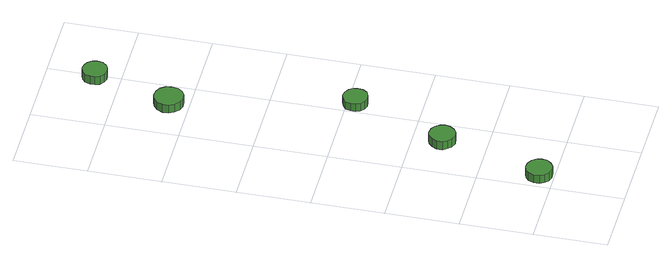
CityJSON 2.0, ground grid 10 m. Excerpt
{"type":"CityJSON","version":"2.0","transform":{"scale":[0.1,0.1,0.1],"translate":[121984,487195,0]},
"CityObjects":{
"tree1":{"type":"SolitaryVegetationObject","attributes":{"function":"something"},"geometry":[{"type":"MultiSurface","lod":"1","boundaries":[[[0,1,2,3,4,5,6,7,8,9,10,11,12,13,14]],[[15,16,17,18,19,20,21,22,23,24,25,26,27,28,29]],[[0,29,28,1]],[[1,28,27,2]],[[2,27,26,3]],[[3,26,25,4]],[[4,25,24,5]],[[5,24,23,6]],[[6,23,22,7]],[[7,22,21,8]],[[8,21,20,9]],[[9,20,19,10]],[[10,19,18,11]],[[11,18,17,12]],[[12,17,16,13]],[[13,16,15,14]],[[14,15,29,0]]]}]},
"tree2":{"type":"SolitaryVegetationObject","attributes":{"function":"something"},"geometry":[{"type":"MultiSurface","lod":"1","boundaries":[[[30,31,32,33,34,35,36,37,38,39,40,41,42,43,44]],[[45,46,47,48,49,50,51,52,53,54,55,56,57,58,59]],[[30,59,58,31]],[[31,58,57,32]],[[32,57,56,33]],[[33,56,55,34]],[[34,55,54,35]],[[35,54,53,36]],[[36,53,52,37]],[[37,52,51,38]],[[38,51,50,39]],[[39,50,49,40]],[[40,49,48,41]],[[41,48,47,42]],[[42,47,46,43]],[[43,46,45,44]],[[44,45,59,30]]]}]},
"tree3":{"type":"SolitaryVegetationObject","attributes":{"function":"something"},"geometry":[{"type":"MultiSurface","lod":"1","boundaries":[[[60,61,62,63,64,65,66,67,68,69,70,71,72,73,74]],[[75,76,77,78,79,80,81,82,83,84,85,86,87,88,89]],[[60,89,88,61]],[[61,88,87,62]],[[62,87,86,63]],[[63,86,85,64]],[[64,85,84,65]],[[65,84,83,66]],[[66,83,82,67]],[[67,82,81,68]],[[68,81,80,69]],[[69,80,79,70]],[[70,79,78,71]],[[71,78,77,72]],[[72,77,76,73]],[[73,76,75,74]],[[74,75,89,60]]]}]},
"tree4":{"type":"SolitaryVegetationObject","attributes":{"function":"something"},"geometry":[{"type":"MultiSurface","lod":"1","boundaries":[[[90,91,92,93,94,95,96,97,98,99,100,101,102,103,104]],[[105,106,107,108,109,110,111,112,113,114,115,116,117,118,119]],[[90,119,118,91]],[[91,118,117,92]],[[92,117,116,93]],[[93,116,115,94]],[[94,115,114,95]],[[95,114,113,96]],[[96,113,112,97]],[[97,112,111,98]],[[98,111,110,99]],[[99,110,109,100]],[[100,109,108,101]],[[101,108,107,102]],[[102,107,106,103]],[[103,106,105,104]],[[104,105,119,90]]]}]},
"tree5":{"type":"SolitaryVegetationObject","attributes":{"function":"something"},"geometry":[{"type":"MultiSurface","lod":"1","boundaries":[[[120,121,122,123,124,125,126,127,128,129,130,131,132,133,134]],[[135,136,137,138,139,140,141,142,143,144,145,146,147,148,149]],[[120,149,148,121]],[[121,148,147,122]],[[122,147,146,123]],[[123,146,145,124]],[[124,145,144,125]],[[125,144,143,126]],[[126,143,142,127]],[[127,142,141,128]],[[128,141,140,129]],[[129,140,139,130]],[[130,139,138,131]],[[131,138,137,132]],[[132,137,136,133]],[[133,136,135,134]],[[134,135,149,120]]]}]}
},
"vertices":[
[43,21,14],[42,28,14],[37,34,14],[31,38,14],[23,39,14],[16,37,14],[11,32,14],[8,25,14],[8,17,14],[11,11,14],[16,6,14],[23,3,14],[31,4,14],[37,8,14],[42,14,14],[42,14,1],[37,8,1],[31,4,1],[23,3,1],[16,6,1],[11,11,1],[8,17,1],[8,25,1],[11,32,1],[16,37,1],[23,39,1],[31,38,1],[37,34,1],[42,28,1],[43,21,1],
[85,161,14],[83,168,14],[79,174,14],[73,178,14],[65,179,14],[58,177,14],[53,172,14],[49,165,14],[49,157,14],[53,151,14],[58,146,14],[65,143,14],[73,144,14],[79,148,14],[83,154,14],[83,154,1],[79,148,1],[73,144,1],[65,143,1],[58,146,1],[53,151,1],[49,157,1],[49,165,1],[53,172,1],[58,177,1],[65,179,1],[73,178,1],[79,174,1],[83,168,1],[85,161,1],
[131,289,17],[130,296,17],[126,301,17],[119,305,17],[112,306,17],[106,303,17],[100,299,17],[98,292,17],[98,285,17],[100,279,17],[106,274,17],[112,272,17],[119,273,17],[126,276,17],[130,282,17],[130,282,5],[126,276,5],[119,273,5],[112,272,5],[106,274,5],[100,279,5],[98,285,5],[98,292,5],[100,299,5],[106,303,5],[112,306,5],[119,305,5],[126,301,5],[130,296,5],[131,289,5],
[76,527,20],[75,535,20],[70,542,20],[63,546,20],[54,547,20],[47,544,20],[41,539,20],[37,531,20],[37,523,20],[41,516,20],[47,510,20],[54,507,20],[63,508,20],[70,512,20],[75,519,20],[75,519,7],[70,512,7],[63,508,7],[54,507,7],[47,510,7],[41,516,7],[37,523,7],[37,531,7],[41,539,7],[47,544,7],[54,547,7],[63,546,7],[70,542,7],[75,535,7],[76,527,7],
[115,636,14],[114,643,14],[109,649,14],[103,652,14],[96,653,14],[90,651,14],[84,646,14],[82,639,14],[82,632,14],[84,626,14],[90,621,14],[96,619,14],[103,620,14],[109,623,14],[114,629,14],[114,629,1],[109,623,1],[103,620,1],[96,619,1],[90,621,1],[84,626,1],[82,632,1],[82,639,1],[84,646,1],[90,651,1],[96,653,1],[103,652,1],[109,649,1],[114,643,1],[115,636,1]
]}
